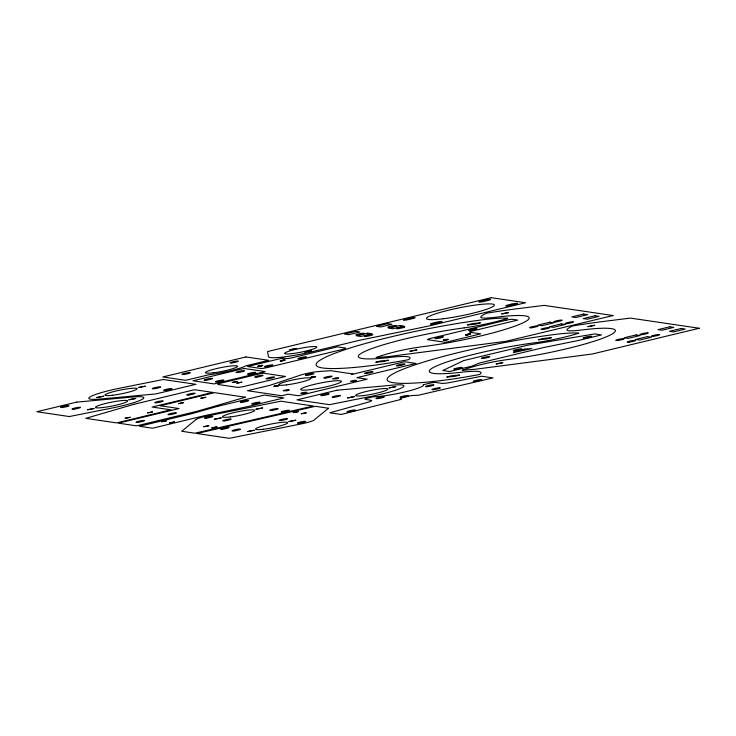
<?xml version="1.0" encoding="UTF-8"?>
<svg xmlns="http://www.w3.org/2000/svg" width="736" height="736" viewBox="0 0 736 736"><rect width="100%" height="100%" fill="white"/><g stroke="black" fill="none" stroke-linecap="round" stroke-linejoin="round"><path stroke-width="1.1" d="M280.545 360.925L281.419 360.539M278.512 385.572L277.113 386.069M467.636 324.889L471.868 323.684L480.249 322.81M480.222 322.929L475.916 324.107L467.645 324.962M538.642 339.719L542.874 338.505L551.255 337.64M551.264 337.723L547.032 338.919L538.669 339.802M351.753 374.376L352.875 373.98L330.611 370.686L318.725 371.533A12.972 1.536 -11.3 0 0 300.141 375.24L270.14 385.259L247.517 390.706L281.768 395.766L288.153 394.22L298.43 395.738L367.144 379.187L356.868 377.669L415.996 363.428L404.579 361.744L351.808 374.44M275.034 386.032L274.298 386.418L275.108 386.428M284.041 360.438L284.795 360.097L283.967 360.042M311.788 377.182L311.043 377.504L311.862 377.577M446.384 339.977L447.792 339.462L446.844 339.425M467.48 334.346L465.971 334.944L467.562 334.834M260.691 365.507L258.198 366.344L259.008 366.362M261.547 365.866L262.421 365.479L261.593 365.433M283.921 360.474L285.209 359.987L283.296 360.134M275.154 386.004L273.856 386.483L275.494 386.382M277.647 385.931L278.944 385.471L277.168 385.572M311.908 377.145L310.61 377.614L311.981 377.559M314.401 377.08L315.689 376.593L313.775 376.74M444.424 339.903L443.56 340.271L444.378 340.336M446.918 339.839L448.215 339.379L446.715 339.443M466.799 334.521L465.502 335L466.872 334.935M259.173 365.893L257.756 366.418L259.964 366.215M281.548 360.511L280.149 361.045L282.486 360.806M284.17 360.465L282.633 360.824M444.553 339.876L443.136 340.391L444.627 340.308M311.659 377.154L314.079 376.639M466.55 334.521L467.194 334.411M281.327 360.511L282.1 360.364M261.648 365.893L260.572 366.105M284.013 360.511L283.526 360.576M444.323 339.876L444.958 339.765M311.806 377.117L312.579 376.979M259.109 365.856L259.872 365.728M281.483 360.465L281.952 360.401M261.151 365.967L262.844 365.396L261.344 365.461M275.209 385.922L275.687 385.866M277.582 386.014L276.966 386.106M314.336 377.154L313.867 377.218M468.758 334.586L470.589 333.988L469.218 334.034M275.374 385.885L275.972 385.793M261.151 366.022L260.084 366.252M467.185 334.356L468.262 334.126M468.611 334.622L470.166 334.07L469.338 334.024M446.531 339.995L445.942 340.078M313.72 377.255L315.275 376.703L314.06 376.703M275.715 385.802L276.791 385.581M277.076 386.133L276.515 386.207M282.164 360.3L283.066 360.116M445.17 339.664L446.071 339.489M312.644 376.906L313.37 376.758M468.372 334.733L467.829 334.843M313.297 377.402L312.579 377.531M276.543 386.253L276 386.354M276.423 385.701L277.15 385.517M445.85 339.581L446.761 339.379M445.492 340.17L444.746 340.345M312.975 377.412L311.898 377.632M468.381 334.162L469.292 333.969M467.719 334.806L467.121 334.954M445.344 340.198L444.581 340.372M283.148 360.162L284.078 359.968M260.774 365.544L261.703 365.36M259.817 366.243L259.21 366.39M275.917 386.317L274.988 386.501M260.921 365.525L261.39 365.396M312.524 377.485L312.064 377.614M281.897 360.907L280.563 360.953M468.952 334.07L469.448 333.951M467.139 334.898L466.642 335.018M444.765 340.29L444.268 340.409M277.306 385.554L278.512 385.535M87.409 409.796L94.18 408.471L87.437 409.759M96.885 397.532L103.656 396.216L96.885 397.532M128.956 399.786L135.728 398.461L128.956 399.786M125.194 418.26L130.272 417.266L125.258 418.204M138.432 387.522L145.204 386.207L138.432 387.522M147.568 412.868L152.656 411.893L147.596 412.841M161.543 421.7L166.621 420.707L161.57 421.673M169.538 422.878L174.616 421.912L169.556 422.85M178.48 403.65L183.558 402.656L178.535 403.595M200.854 398.259L205.933 397.293L200.91 398.204M203.835 426.696L208.914 425.712L203.863 426.678M214.406 419.226L221.177 417.91L214.406 419.226M211.83 427.883L216.908 426.889L211.83 427.883M232.309 382.481L237.388 381.487L232.328 382.453M236.872 383.152L241.951 382.159L236.9 383.125M247.452 431.563L254.233 430.266L247.452 431.563M255.953 409.225L262.734 407.928L256.027 409.152M289.874 349.784L296.636 348.468L289.874 349.784M304.713 351.974L311.484 350.686L304.713 351.974M289.009 421.553L295.771 420.228L289.009 421.553M293.268 412.583L298.347 411.599L293.268 412.583M301.263 413.77L306.342 412.776L301.282 413.742M347.558 397.909L354.338 396.621L347.558 397.909M389.105 387.909L395.885 386.612L389.132 387.872M410.016 351.247L416.788 349.922L410.016 351.247M501.731 313.904L508.493 312.588L501.731 313.904M496.211 363.97L502.973 362.646L496.239 363.934M587.917 326.628L594.688 325.312L587.917 326.628M283.351 390.696C291.235 391.534 291.134 387.955 283.415 390.632M301.042 393.309C308.936 394.137 308.908 390.568 301.107 393.245M332.893 378.764C340.667 379.656 340.777 375.94 332.893 378.764M350.584 381.377C358.506 382.196 358.414 378.635 350.649 381.312M375.93 362.213L384.091 361.468L388.553 360.217L380.383 360.98L375.949 362.195M446.936 377.044L455.096 376.298L459.558 375.047L451.389 375.811L446.936 377.044M401.46 397.974L400.071 399.197L401.212 399.363L341.237 414.478L329.829 412.795L366.979 402.528A10.378 1.233 -11.3 0 0 371.054 400.255L365.212 399.39A5.189 0.616 -11.3 0 1 368.294 397.983L373.391 396.75A27.683 3.275 -11.3 0 0 405.444 391.8A27.683 3.275 -11.3 0 0 423.264 384.744L429.014 383.355A5.189 0.616 -11.3 0 1 435.519 382.453L441.618 383.355A10.378 1.233 -11.3 0 0 451.426 382.251L481.638 376.225L493.056 377.908L418.471 395.214L411.369 395.591L401.46 397.974M514.804 351.385L513.415 352.608L531.815 348.616L524.713 348.993L514.804 351.385M196.172 419.41L181.718 431.278L194.847 433.219L313.334 406.005L280.793 401.203L208.26 415.766A12.972 1.536 -11.3 0 0 196.172 419.41M328.458 408.241L314.005 420.118A12.972 1.536 -11.3 0 1 301.907 423.761L229.374 438.316L196.843 433.513L315.33 406.309L328.458 408.241M463.827 360.557L442.824 370.493L449.678 371.505L472.052 366.114L479.808 362.922L543.729 347.521L579.112 340.326L601.487 334.935L594.642 333.932L527.749 345.166L463.827 360.557M133.823 404.34L85.772 418.352L116.592 422.906L170.927 409.823L152.094 407.036L212.814 392.408L194.552 389.712L133.823 404.34M245.355 397.219L197.294 411.231L136.574 425.859L118.303 423.154L179.032 408.535L160.2 405.748L214.526 392.665L245.355 397.219M218.068 406.226L192.16 413.577L139.426 426.273L152.554 428.214L205.289 415.509L248.667 406.392L283.82 397.928L264.417 395.066L218.068 406.226M491.289 297.684L267.564 351.569L268.438 356.675A32.872 3.892 -11.3 0 0 311.512 351.854L359.453 340.308L429.658 325.836L525.541 302.744L491.289 297.684M245.916 356.942L162.812 376.961L185.647 380.328L208.27 374.882A26.818 3.174 -11.3 0 0 246.118 365.764L268.741 360.318L245.916 356.942M409.464 318.256L406.263 319.028A4.324 0.515 -11.3 0 0 403.696 320.206A4.324 0.515 -11.3 0 0 409.115 319.452L412.316 318.679A4.324 0.515 -11.3 0 0 414.883 317.51A4.324 0.515 -11.3 0 0 409.464 318.256M484.886 300.095L481.694 300.858A4.324 0.515 -11.3 0 0 479.127 302.036A4.324 0.515 -11.3 0 0 484.546 301.282L487.738 300.509A4.324 0.515 -11.3 0 0 490.314 299.34A4.324 0.515 -11.3 0 0 484.886 300.095M355.7 331.366L344.512 334.061L348.735 334.687L359.922 331.991L355.7 331.366M387.66 323.674L376.473 326.361L380.696 326.986L391.883 324.291L387.66 323.674M76.746 402.123L36.8 411.746L69.331 416.548L112.222 408.002A32.872 3.892 -11.3 0 0 141.919 399.519A32.872 3.892 -11.3 0 0 132.535 397.017L76.746 402.123M367.788 333.15L356.601 335.846L360.824 336.472L372.011 333.776L367.788 333.15M399.749 325.459L388.562 328.146L392.785 328.771L403.972 326.076L399.749 325.459M282.78 358.046L247.627 366.51L260.756 368.451A5.189 0.616 -11.3 0 0 267.26 367.549L342.369 349.453A5.189 0.616 -11.3 0 0 345.451 348.045L337.456 346.868L292.716 357.641A5.189 0.616 -11.3 0 1 286.212 358.542L282.78 358.046M244.085 368.469L192.952 380.788L214.075 383.907L265.208 371.588L244.085 368.469M436.402 322.239L433.21 323.003A4.324 0.515 -11.3 0 0 430.634 324.18A4.324 0.515 -11.3 0 0 436.062 323.426L439.254 322.662A4.324 0.515 -11.3 0 0 441.821 321.485A4.324 0.515 -11.3 0 0 436.402 322.239M511.833 304.069L508.631 304.842A4.324 0.515 -11.3 0 0 506.064 306.01A4.324 0.515 -11.3 0 0 511.483 305.256L514.685 304.492A4.324 0.515 -11.3 0 0 517.252 303.315A4.324 0.515 -11.3 0 0 511.833 304.069M195.804 384.312L155.857 393.935L100.068 399.041A32.872 3.892 -11.3 0 1 90.684 396.538A32.872 3.892 -11.3 0 1 120.382 388.065L163.272 379.509L195.804 384.312M262.697 373.078L221.15 383.088A5.189 0.616 -11.3 0 0 218.068 384.496L237.47 387.357A5.189 0.616 -11.3 0 0 243.975 386.455L285.531 376.455L262.697 373.078M506.055 320.234L430.946 338.321A5.189 0.616 -11.3 0 0 427.864 339.728L445.556 342.341L480.718 333.868L469.872 332.267A5.189 0.616 -11.3 0 1 472.954 330.86L517.702 320.086L512.56 319.323A5.189 0.616 -11.3 0 0 506.055 320.234M549.81 322.221L537.988 325.064L541.981 325.662L553.803 322.81L549.81 322.221M583.657 314.07L571.835 316.912L575.828 317.501L587.65 314.658L583.657 314.07M561.228 323.904L549.396 326.756L553.398 327.345L565.22 324.493L561.228 323.904M595.074 315.753L583.252 318.596L587.245 319.194L599.067 316.342L595.074 315.753M613.014 315.532L506.092 341.283L389.418 356.472A201.544 23.865 -11.3 0 1 376.041 357.53A67.868 8.032 -11.3 0 1 381.349 355.727A46.948 5.557 -11.3 0 1 388.231 353.648A33.93 4.02 -11.3 0 1 396.097 351.587A29.771 3.524 -11.3 0 1 412.629 348.202A38.042 4.508 -11.3 0 1 418.388 347.282A49.1 5.814 -11.3 0 1 423.283 346.592A69.754 8.262 -11.3 0 0 463.744 339.756A72.294 8.556 -11.3 0 0 502.642 330.133A74.308 8.795 -11.3 0 0 519.248 324.466A73.324 8.685 -11.3 0 0 528.926 317.28A71.493 8.464 -11.3 0 0 514.142 315.597A70.03 8.289 -11.3 0 0 495.236 317.29A36.073 4.269 -11.3 0 1 488.787 317.934A27.342 3.238 -11.3 0 1 483.543 318.081A27.701 3.284 -11.3 0 1 480.939 317.464A36.653 4.342 -11.3 0 1 481.105 316.443A54.574 6.458 -11.3 0 1 483.469 314.778A79.874 9.458 -11.3 0 1 486.625 313.205A117.512 13.91 -11.3 0 1 515.826 308.918L544.189 305.376L613.014 315.532M336.895 390.246L296.948 399.869L329.48 404.671L372.37 396.115A32.872 3.892 -11.3 0 0 402.068 387.642A32.872 3.892 -11.3 0 0 392.684 385.14L336.895 390.246M635.996 334.944L624.174 337.787L628.167 338.385L639.989 335.533L635.996 334.944M669.843 326.793L658.021 329.636L662.014 330.225L673.845 327.382L669.843 326.793M647.413 336.628L635.582 339.48L639.584 340.069L651.406 337.217L647.413 336.628M681.26 328.477L669.438 331.32L673.431 331.918L685.253 329.066L681.26 328.477M699.2 328.256L592.278 354.007L475.603 369.205A201.544 23.865 -11.3 0 1 462.236 370.254A67.868 8.032 -11.3 0 1 467.535 368.451A46.938 5.557 -11.3 0 1 474.416 366.372A33.93 4.02 -11.3 0 1 482.282 364.311A29.771 3.524 -11.3 0 1 498.824 360.925A38.042 4.508 -11.3 0 1 504.574 360.005A49.1 5.814 -11.3 0 1 509.468 359.315A69.754 8.262 -11.3 0 0 549.93 352.48A72.294 8.556 -11.3 0 0 588.828 342.866A74.308 8.795 -11.3 0 0 605.434 337.189A73.324 8.685 -11.3 0 0 615.112 330.004A71.493 8.464 -11.3 0 0 600.328 328.32A70.03 8.289 -11.3 0 0 581.422 330.013A36.064 4.269 -11.3 0 1 574.972 330.657A27.342 3.238 -11.3 0 1 569.728 330.804A27.701 3.284 -11.3 0 1 567.125 330.188A36.653 4.342 -11.3 0 1 567.29 329.167A54.574 6.458 -11.3 0 1 569.655 327.502A79.874 9.458 -11.3 0 1 572.81 325.928A117.512 13.91 -11.3 0 1 602.011 321.641L630.375 318.099L699.2 328.256M629.234 342.139A4.324 0.515 -11.3 0 0 635.646 340.437A4.324 0.515 -11.3 0 0 629.335 341.21A4.324 0.515 -11.3 0 0 629.234 342.139M653.31 336.334A4.324 0.515 -11.3 0 0 659.723 334.632A4.324 0.515 -11.3 0 0 653.412 335.414A4.324 0.515 -11.3 0 0 653.31 336.334M442.529 380.411A84.842 10.046 -11.3 0 0 479.67 374.468A44.537 5.272 -11.3 0 0 463.1 372.039A72.662 8.602 -11.3 0 1 439.061 364.881A72.662 8.602 -11.3 0 1 535.1 342.728A38.419 4.554 -11.3 0 0 578.772 333.15A57.896 6.854 -11.3 0 0 555.671 334.356A114.154 13.515 -11.3 0 0 402.463 369.454A114.154 13.515 -11.3 0 0 442.529 380.411M436.991 338.551A4.324 0.515 -11.3 0 0 443.412 336.84A4.324 0.515 -11.3 0 0 437.092 337.622A4.324 0.515 -11.3 0 0 436.991 338.551M470.552 330.464A4.324 0.515 -11.3 0 0 476.965 328.762A4.324 0.515 -11.3 0 0 470.654 329.544A4.324 0.515 -11.3 0 0 470.552 330.464M483.34 358.423A4.324 0.515 -11.3 0 0 489.762 356.721A4.324 0.515 -11.3 0 0 483.442 357.503A4.324 0.515 -11.3 0 0 483.34 358.423M515.301 350.732A4.324 0.515 -11.3 0 0 521.714 349.03A4.324 0.515 -11.3 0 0 515.402 349.802A4.324 0.515 -11.3 0 0 515.301 350.732M585.276 338.091A4.324 0.515 -11.3 0 0 591.689 336.389A4.324 0.515 -11.3 0 0 585.378 337.162A4.324 0.515 -11.3 0 0 585.276 338.091M455.832 369.27A4.324 0.515 -11.3 0 0 462.254 367.558A4.324 0.515 -11.3 0 0 455.934 368.34A4.324 0.515 -11.3 0 0 455.832 369.27M427.469 386.621A4.324 0.515 -11.3 0 0 433.881 384.919A4.324 0.515 -11.3 0 0 427.57 385.701A4.324 0.515 -11.3 0 0 427.469 386.621M377.927 398.553A4.324 0.515 -11.3 0 0 384.339 396.851A4.324 0.515 -11.3 0 0 378.028 397.633A4.324 0.515 -11.3 0 0 377.927 398.553M401.966 397.32A4.324 0.515 -11.3 0 0 408.379 395.618A4.324 0.515 -11.3 0 0 402.068 396.4A4.324 0.515 -11.3 0 0 401.966 397.32M349.002 411.847A4.324 0.515 -11.3 0 0 355.414 410.145A4.324 0.515 -11.3 0 0 349.103 410.927A4.324 0.515 -11.3 0 0 349.002 411.847M433.927 389.62A4.324 0.515 -11.3 0 0 440.34 387.918A4.324 0.515 -11.3 0 0 434.028 388.7A4.324 0.515 -11.3 0 0 433.927 389.62M475.244 381.441A4.324 0.515 -11.3 0 0 481.657 379.739A4.324 0.515 -11.3 0 0 475.346 380.521A4.324 0.515 -11.3 0 0 475.244 381.441M266.46 366.758A4.324 0.515 -11.3 0 0 272.872 365.056A4.324 0.515 -11.3 0 0 266.561 365.838A4.324 0.515 -11.3 0 0 266.46 366.758M300.021 358.68A4.324 0.515 -11.3 0 0 306.434 356.978A4.324 0.515 -11.3 0 0 300.122 357.751A4.324 0.515 -11.3 0 0 300.021 358.68M299.35 423.145A4.324 0.515 -11.3 0 0 305.762 421.443A4.324 0.515 -11.3 0 0 299.451 422.225A4.324 0.515 -11.3 0 0 299.35 423.145M263.359 429.254A16.431 1.95 -11.3 0 0 287.73 422.777A16.431 1.95 -11.3 0 0 263.746 425.739A16.431 1.95 -11.3 0 0 263.359 429.254M156.768 402.721A4.324 0.515 -11.3 0 0 163.18 401.01A4.324 0.515 -11.3 0 0 156.869 401.792A4.324 0.515 -11.3 0 0 156.768 402.721M188.729 395.02A4.324 0.515 -11.3 0 0 195.141 393.318A4.324 0.515 -11.3 0 0 188.83 394.091A4.324 0.515 -11.3 0 0 188.729 395.02M138.055 422.308A4.324 0.515 -11.3 0 0 144.468 420.596A4.324 0.515 -11.3 0 0 138.156 421.378A4.324 0.515 -11.3 0 0 138.055 422.308M170.007 414.607A4.324 0.515 -11.3 0 0 176.428 412.905A4.324 0.515 -11.3 0 0 170.117 413.678A4.324 0.515 -11.3 0 0 170.007 414.607M103.316 407.486A16.431 1.95 -11.3 0 0 127.687 401.01A16.431 1.95 -11.3 0 0 103.702 403.972A16.431 1.95 -11.3 0 0 103.316 407.486M74.005 409.124A4.324 0.515 -11.3 0 0 80.426 407.422A4.324 0.515 -11.3 0 0 74.115 408.195A4.324 0.515 -11.3 0 0 74.005 409.124M62.597 407.44A4.324 0.515 -11.3 0 0 69.009 405.738A4.324 0.515 -11.3 0 0 62.698 406.511A4.324 0.515 -11.3 0 0 62.597 407.44M112.783 395.232A16.431 1.95 -11.3 0 0 137.154 388.755A16.431 1.95 -11.3 0 0 113.178 391.718A16.431 1.95 -11.3 0 0 112.783 395.232M154.256 388.691A4.324 0.515 -11.3 0 0 160.669 386.98A4.324 0.515 -11.3 0 0 154.358 387.762A4.324 0.515 -11.3 0 0 154.256 388.691M165.664 390.374A4.324 0.515 -11.3 0 0 172.086 388.672A4.324 0.515 -11.3 0 0 165.775 389.445A4.324 0.515 -11.3 0 0 165.664 390.374M213.228 372.812A16.431 1.95 -11.3 0 0 237.608 366.335A16.431 1.95 -11.3 0 0 213.624 369.297A16.431 1.95 -11.3 0 0 213.228 372.812M183.926 374.44A4.324 0.515 -11.3 0 0 190.339 372.738A4.324 0.515 -11.3 0 0 184.028 373.52A4.324 0.515 -11.3 0 0 183.926 374.44M231.868 362.894A4.324 0.515 -11.3 0 0 238.28 361.192A4.324 0.515 -11.3 0 0 231.969 361.974A4.324 0.515 -11.3 0 0 231.868 362.894M249.449 374.182A4.324 0.515 -11.3 0 0 255.861 372.48A4.324 0.515 -11.3 0 0 249.55 373.262A4.324 0.515 -11.3 0 0 249.449 374.182M217.488 381.883A4.324 0.515 -11.3 0 0 223.91 380.181A4.324 0.515 -11.3 0 0 217.589 380.954A4.324 0.515 -11.3 0 0 217.488 381.883M238.041 372.499A4.324 0.515 -11.3 0 0 244.453 370.797A4.324 0.515 -11.3 0 0 238.142 371.57A4.324 0.515 -11.3 0 0 238.041 372.499M206.08 380.199A4.324 0.515 -11.3 0 0 212.492 378.488A4.324 0.515 -11.3 0 0 206.181 379.27A4.324 0.515 -11.3 0 0 206.08 380.199M366.574 373.474A4.324 0.515 -11.3 0 0 372.986 371.763A4.324 0.515 -11.3 0 0 366.675 372.545A4.324 0.515 -11.3 0 0 366.574 373.474M398.535 365.774A4.324 0.515 -11.3 0 0 404.947 364.072A4.324 0.515 -11.3 0 0 398.636 364.844A4.324 0.515 -11.3 0 0 398.535 365.774M286.525 384.873A16.431 1.95 -11.3 0 0 310.896 378.396A16.431 1.95 -11.3 0 0 286.911 381.358A16.431 1.95 -11.3 0 0 286.525 384.873M310.601 389.62A20.755 2.456 -11.3 0 0 341.394 381.441A20.755 2.456 -11.3 0 0 311.098 385.186A20.755 2.456 -11.3 0 0 310.601 389.62M307.436 375.296A4.324 0.515 -11.3 0 0 313.858 373.594A4.324 0.515 -11.3 0 0 307.547 374.366A4.324 0.515 -11.3 0 0 307.436 375.296M325.708 377.991A4.324 0.515 -11.3 0 0 332.12 376.289A4.324 0.515 -11.3 0 0 325.809 377.071A4.324 0.515 -11.3 0 0 325.708 377.991M253.681 403.99A4.324 0.515 -11.3 0 0 260.093 402.279A4.324 0.515 -11.3 0 0 253.782 403.061A4.324 0.515 -11.3 0 0 253.681 403.99M242.264 402.298A4.324 0.515 -11.3 0 0 248.676 400.596A4.324 0.515 -11.3 0 0 242.365 401.378A4.324 0.515 -11.3 0 0 242.264 402.298M222.64 429.208A4.324 0.515 -11.3 0 0 229.052 427.496A4.324 0.515 -11.3 0 0 222.741 428.278A4.324 0.515 -11.3 0 0 222.64 429.208M234.057 430.891A4.324 0.515 -11.3 0 0 240.47 429.189A4.324 0.515 -11.3 0 0 234.158 429.962A4.324 0.515 -11.3 0 0 234.057 430.891M281.078 420.449A4.324 0.515 -11.3 0 0 287.491 418.747A4.324 0.515 -11.3 0 0 281.18 419.529A4.324 0.515 -11.3 0 0 281.078 420.449M283.194 412.068A4.324 0.515 -11.3 0 0 289.607 410.366A4.324 0.515 -11.3 0 0 283.296 411.148A4.324 0.515 -11.3 0 0 283.194 412.068M271.777 410.384A4.324 0.515 -11.3 0 0 278.19 408.682A4.324 0.515 -11.3 0 0 271.878 409.455A4.324 0.515 -11.3 0 0 271.777 410.384M230.304 416.926A16.431 1.95 -11.3 0 0 254.684 410.449A16.431 1.95 -11.3 0 0 230.699 413.411A16.431 1.95 -11.3 0 0 230.304 416.926M206.485 418.131A4.324 0.515 -11.3 0 0 212.897 416.42A4.324 0.515 -11.3 0 0 206.586 417.202A4.324 0.515 -11.3 0 0 206.485 418.131M224.747 420.826A4.324 0.515 -11.3 0 0 231.159 419.124A4.324 0.515 -11.3 0 0 224.848 419.897A4.324 0.515 -11.3 0 0 224.747 420.826M363.464 395.609A16.431 1.95 -11.3 0 0 387.835 389.132A16.431 1.95 -11.3 0 0 363.851 392.095A16.431 1.95 -11.3 0 0 363.464 395.609M334.153 397.247A4.324 0.515 -11.3 0 0 340.575 395.536A4.324 0.515 -11.3 0 0 334.264 396.318A4.324 0.515 -11.3 0 0 334.153 397.247M322.745 395.554A4.324 0.515 -11.3 0 0 329.158 393.852A4.324 0.515 -11.3 0 0 322.846 394.634A4.324 0.515 -11.3 0 0 322.745 395.554M268.06 378.792A4.324 0.515 -11.3 0 0 274.473 377.09A4.324 0.515 -11.3 0 0 268.162 377.872A4.324 0.515 -11.3 0 0 268.06 378.792M256.643 377.108A4.324 0.515 -11.3 0 0 263.056 375.406A4.324 0.515 -11.3 0 0 256.744 376.188A4.324 0.515 -11.3 0 0 256.643 377.108M443.1 318.771A34.601 4.094 -11.3 0 0 494.408 305.136A34.601 4.094 -11.3 0 0 443.918 311.374A34.601 4.094 -11.3 0 0 443.1 318.771M357.852 335.055A4.324 0.515 -11.3 0 0 364.265 333.353A4.324 0.515 -11.3 0 0 357.954 334.135A4.324 0.515 -11.3 0 0 357.852 335.055M366.454 336.324A4.324 0.515 -11.3 0 0 372.867 334.622A4.324 0.515 -11.3 0 0 366.556 335.404A4.324 0.515 -11.3 0 0 366.454 336.324M398.415 328.624A4.324 0.515 -11.3 0 0 404.828 326.922A4.324 0.515 -11.3 0 0 398.516 327.704A4.324 0.515 -11.3 0 0 398.415 328.624M389.813 327.354A4.324 0.515 -11.3 0 0 396.226 325.652A4.324 0.515 -11.3 0 0 389.914 326.434A4.324 0.515 -11.3 0 0 389.813 327.354M292.413 353.584A16.431 1.95 -11.3 0 0 316.793 347.107A16.431 1.95 -11.3 0 0 292.808 350.069A16.431 1.95 -11.3 0 0 292.413 353.584M464.094 327.897A38.419 4.554 -11.3 0 0 507.766 318.32A57.896 6.854 -11.3 0 0 484.665 319.525A114.154 13.515 -11.3 0 0 331.458 354.623A114.154 13.515 -11.3 0 0 371.524 365.59A84.842 10.046 -11.3 0 0 408.664 359.637A44.537 5.272 -11.3 0 0 392.095 357.208A72.662 8.602 -11.3 0 1 368.055 350.051A72.662 8.602 -11.3 0 1 464.094 327.897M567.125 323.61A4.324 0.515 -11.3 0 0 573.537 321.908A4.324 0.515 -11.3 0 0 567.226 322.69A4.324 0.515 -11.3 0 0 567.125 323.61M555.708 321.926A4.324 0.515 -11.3 0 0 562.12 320.224A4.324 0.515 -11.3 0 0 555.809 321.006A4.324 0.515 -11.3 0 0 555.708 321.926M531.631 327.732A4.324 0.515 -11.3 0 0 538.044 326.02A4.324 0.515 -11.3 0 0 531.732 326.802A4.324 0.515 -11.3 0 0 531.631 327.732M543.039 329.415A4.324 0.515 -11.3 0 0 549.461 327.704A4.324 0.515 -11.3 0 0 543.15 328.486A4.324 0.515 -11.3 0 0 543.039 329.415M641.893 334.65A4.324 0.515 -11.3 0 0 648.306 332.948A4.324 0.515 -11.3 0 0 641.994 333.73A4.324 0.515 -11.3 0 0 641.893 334.65M617.817 340.455A4.324 0.515 -11.3 0 0 624.229 338.744A4.324 0.515 -11.3 0 0 617.918 339.526A4.324 0.515 -11.3 0 0 617.817 340.455"/></g></svg>
